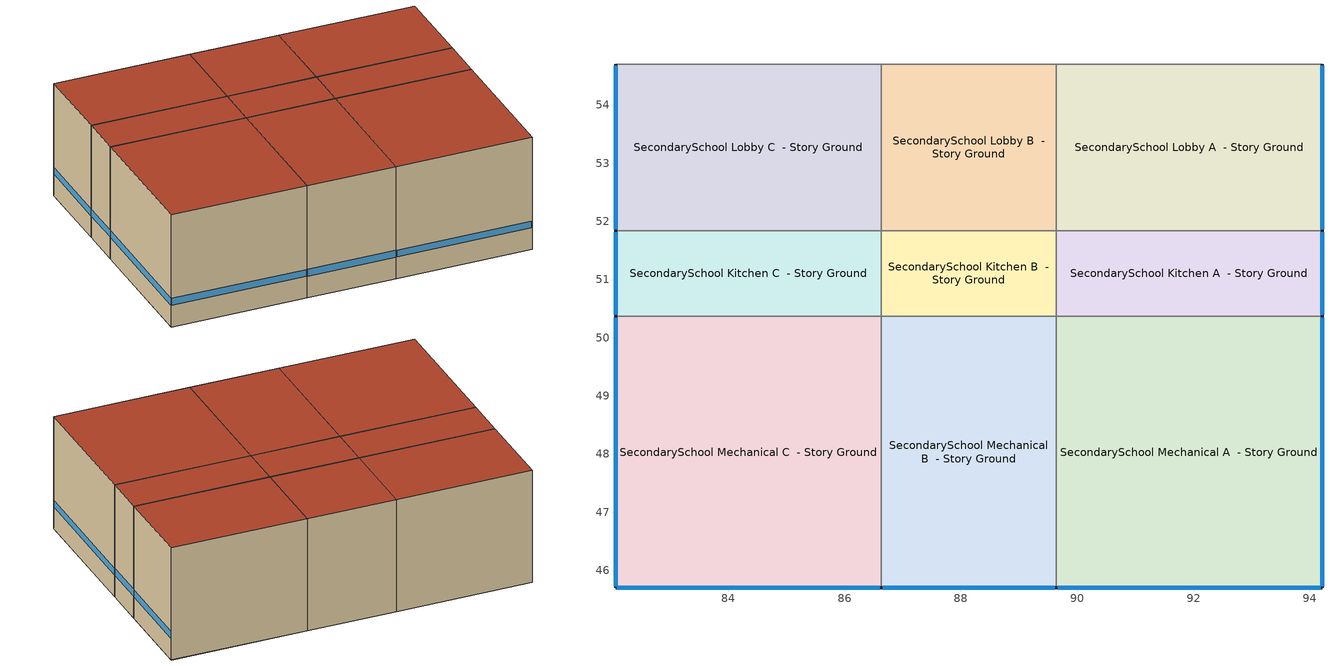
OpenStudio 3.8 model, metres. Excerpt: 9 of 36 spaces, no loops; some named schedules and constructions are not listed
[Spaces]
SecondarySchool Mechanical A  - Story Ground
 floor ground (Foundation F 126 Perim 924 Area 2136): 94.21,45.7 89.64,45.7 89.64,50.37 94.21,50.37 z0
 wall outside: 89.64,45.7 94.21,45.7 94.21,50.37 z0:3.96
 wall to SecondarySchool Mechanical B  - Story Ground: 89.64,50.37 89.64,45.7 z0:3.96
 wall to SecondarySchool Kitchen A  - Story Ground: 94.21,50.37 89.64,50.37 z0:3.96
 window (Window U-1.01 SHGC 0.58): 94.21,45.72 94.21,50.34 / 89.66,45.7 94.18,45.7 z0.76:1
 roof outside: 94.21,50.37 89.64,50.37 89.64,45.7 94.21,45.7 z3.96
SecondarySchool Mechanical B  - Story Ground
 floor ground (Foundation F 126 Perim 30 Area 1403): 89.64,45.7 86.63,45.7 86.63,50.37 89.64,50.37 z0
 wall outside: 86.63,45.7 89.64,45.7 z0:3.96
 wall to SecondarySchool Mechanical C  - Story Ground: 86.63,50.37 86.63,45.7 z0:3.96
 wall to SecondarySchool Kitchen B  - Story Ground: 89.64,50.37 86.63,50.37 z0:3.96
 window (Window U-1.01 SHGC 0.58): 86.66,45.7 89.61,45.7 z0.76:1
 roof outside: 89.64,50.37 86.63,50.37 86.63,45.7 89.64,45.7 z3.96
SecondarySchool Mechanical C  - Story Ground
 floor ground (Foundation F 126 Perim 924 Area 2136): 86.63,45.7 82.06,45.7 82.06,50.37 86.63,50.37 z0
 wall outside: 82.06,50.37 82.06,45.7 86.63,45.7 z0:3.96
 wall to SecondarySchool Kitchen C  - Story Ground: 86.63,50.37 82.06,50.37 z0:3.96
 window (Window U-1.01 SHGC 0.58): 82.09,45.7 86.61,45.7 / 82.06,50.34 82.06,45.72 z0.76:1
 roof outside: 86.63,50.37 82.06,50.37 82.06,45.7 86.63,45.7 z3.96
SecondarySchool Kitchen A  - Story Ground
 floor ground (Foundation F 126 Perim 147 Area 673): 94.21,50.37 89.64,50.37 89.64,51.84 94.21,51.84 z0
 wall outside: 94.21,50.37 94.21,51.84 z0:3.96
 wall to SecondarySchool Kitchen B  - Story Ground: 89.64,51.84 89.64,50.37 z0:3.96
 wall to SecondarySchool Lobby A  - Story Ground: 94.21,51.84 89.64,51.84 z0:3.96
 window (Window U-1.01 SHGC 0.58): 94.21,50.39 94.21,51.82 z0.76:1.01
 roof outside: 94.21,51.84 89.64,51.84 89.64,50.37 94.21,50.37 z3.96
SecondarySchool Kitchen B  - Story Ground
 floor ground (Foundation F 126 Perim 0 Area 442): 89.64,50.37 86.63,50.37 86.63,51.84 89.64,51.84 z0
 wall to SecondarySchool Kitchen C  - Story Ground: 86.63,51.84 86.63,50.37 z0:3.96
 wall to SecondarySchool Lobby B  - Story Ground: 89.64,51.84 86.63,51.84 z0:3.96
 roof outside: 89.64,51.84 86.63,51.84 86.63,50.37 89.64,50.37 z3.96
SecondarySchool Kitchen C  - Story Ground
 floor ground (Foundation F 126 Perim 147 Area 673): 86.63,50.37 82.06,50.37 82.06,51.84 86.63,51.84 z0
 wall outside: 82.06,51.84 82.06,50.37 z0:3.96
 wall to SecondarySchool Lobby C  - Story Ground: 86.63,51.84 82.06,51.84 z0:3.96
 window (Window U-1.01 SHGC 0.58): 82.06,51.82 82.06,50.39 z0.76:1.01
 roof outside: 86.63,51.84 82.06,51.84 82.06,50.37 86.63,50.37 z3.96
SecondarySchool Lobby A  - Story Ground
 floor ground (Foundation F 126 Perim 286 Area 131): 94.21,51.84 89.64,51.84 89.64,54.71 94.21,54.71 z0
 wall outside: 94.21,51.84 94.21,54.71 z0:3.96
 wall to SecondarySchool Lobby B  - Story Ground: 89.64,54.71 89.64,51.84 z0:3.96
 wall to SecondarySchool Restroom A  - Story Ground: 94.21,54.71 89.64,54.71 z0:3.96
 window (Window U-1.01 SHGC 0.58): 94.21,51.87 94.21,54.68 z0.76:1
 roof outside: 94.21,54.71 89.64,54.71 89.64,51.84 94.21,51.84 z3.96
SecondarySchool Lobby B  - Story Ground
 floor ground (Foundation F 126 Perim 0 Area 86): 89.64,51.84 86.63,51.84 86.63,54.71 89.64,54.71 z0
 wall to SecondarySchool Lobby C  - Story Ground: 86.63,54.71 86.63,51.84 z0:3.96
 wall to SecondarySchool Restroom B  - Story Ground: 89.64,54.71 86.63,54.71 z0:3.96
 roof outside: 89.64,54.71 86.63,54.71 86.63,51.84 89.64,51.84 z3.96
SecondarySchool Lobby C  - Story Ground
 floor ground (Foundation F 126 Perim 286 Area 131): 86.63,51.84 82.06,51.84 82.06,54.71 86.63,54.71 z0
 wall outside: 82.06,54.71 82.06,51.84 z0:3.96
 wall to SecondarySchool Restroom C  - Story Ground: 86.63,54.71 82.06,54.71 z0:3.96
 window (Window U-1.01 SHGC 0.58): 82.06,54.68 82.06,51.87 z0.76:1
 roof outside: 86.63,54.71 82.06,54.71 82.06,51.84 86.63,51.84 z3.96
[Schedule:Day]
Clothing Schedule Default Winter Clothes; Education_School BLDG_LIGHT_EndUseData Summer Design Day; Education_School BLDG_EQUIP_EndUseData Summer Design Day; Education_School BLDG_LIGHT_EndUseData Summer Design Day 1; Education_School BLDG_EQUIP_EndUseData Summer Design Day 1; Infiltration HVAC Off Schedule Schedule Day 0 1: 24, 0, 1
Clothing Schedule Summer Clothes: 24, 0, 0.5
Air Velocity Schedule Default: 24, 0, 0.2
Work Efficiency Schedule Default; SecondarySchool Auditorium Occ Winter Design Day; Education_School BLDG_LIGHT_EndUseData Winter Design Day; Education_School BLDG_EQUIP_EndUseData Winter Design Day; SecondarySchool Gym Occ Winter Design Day; SecondarySchool Office Occ Winter Design Day; Education_School BLDG_LIGHT_EndUseData Winter Design Day 1; Education_School BLDG_EQUIP_EndUseData Winter Design Day 1; 36 Zone VAV Occ Sch Sunday 1: 24, 0, 0
SecondarySchool Auditorium Occ Default; SecondarySchool Auditorium Occ Wkdy Day: Average, 6, 0, 0, 6, 15, 0.015625, 6, 30, 0.03125, 6, 45, 0.046875, 7, 0, 0.0625, 7, 15, 0.078125, 7, 30, 0.09375, 7, 45, 0.109375, 8, 0, 0.125, 8, 15, 0.140625, 8, 30, 0.15625, 8, 45, 0.171875, 9, 0, 0.1875, 9, 15, 0.203125, 9, 30, 0.21875, 9, 45, 0.234375, 10, 0, 0.25, 11, 45, 0.25, 12, 0, 0.343333, 12, 15, 0.436667, 12, 30, 0.53, 12, 45, 0.623333, 13, 0, 0.716667, 13, 15, 0.81, 13, 30, 0.903333, 13, 37, 0.95, 14, 0, 0.1, 14, 15, 0.0916667, 14, 30, 0.0833333, 14, 45, 0.075, 15, 0, 0.0666667, 15, 15, 0.0583333, 15, 30, 0.05, 15, 45, 0.0416667, 16, 0, 0.0333333, 16, 15, 0.025, 16, 30, 0.0166667, 16, 45, 0.00833333, 17, 0, 0, 24, 0, 0
SecondarySchool Auditorium Occ Summer Design Day: 8, 0, 0, 17, 0, 0.15, 19, 0, 0.35, 24, 0, 0
SecondarySchool Auditorium Occ Wkdy|SmrDsn Day: Average, 6, 0, 0, 6, 15, 0.009375, 6, 30, 0.01875, 6, 45, 0.028125, 7, 0, 0.0375, 7, 15, 0.046875, 7, 30, 0.05625, 7, 45, 0.065625, 8, 0, 0.075, 8, 15, 0.084375, 8, 30, 0.09375, 8, 45, 0.103125, 9, 0, 0.1125, 9, 15, 0.121875, 9, 30, 0.13125, 9, 45, 0.140625, 10, 0, 0.15, 13, 37, 0.15, 13, 52, 0.303333, 14, 7, 0.256667, 14, 22, 0.21, 14, 37, 0.163333, 14, 52, 0.116667, 15, 7, 0.07, 15, 22, 0.0233333, 15, 30, 0, 24, 0, 0
SecondarySchool Auditorium Occ Wknd Day; SecondarySchool Auditorium Occ Wknd Day 1; SecondarySchool Auditorium Occ Wknd Day 2; SecondarySchool Bldg Occ Wknd Day; SecondarySchool Bldg Occ Wknd Day 1; SecondarySchool Bldg Occ Wknd Day 2; SecondarySchool Gym Occ Wknd Day; SecondarySchool Gym Occ Wknd Day 1; SecondarySchool Gym Occ Wknd Day 2; SecondarySchool Office Occ Wknd Day; SecondarySchool Office Occ Wknd Day 1; SecondarySchool Office Occ Wknd Day 2: Average, 11, 0, 0, 24, 0, 0
SecondarySchool Activity Default; autogen SecondarySchool Activity 0_day_sch: Average, 24, 0, 120
SecondarySchool Activity Winter Design Day; SecondarySchool Activity Summer Design Day: 24, 0, 120
Education_School BLDG_LIGHT_EndUseData Default: Average, 0, 15, 0.1219, 0, 30, 0.121884, 0, 45, 0.121868, 1, 0, 0.121851, 1, 15, 0.121835, 1, 30, 0.121819, 1, 45, 0.121802, 2, 0, 0.121786, 2, 15, 0.12177, 2, 30, 0.121753, 2, 45, 0.121903, 3, 0, 0.122052, 3, 15, 0.122201, 3, 30, 0.122351, 3, 45, 0.122408, 4, 0, 0.122465, 4, 15, 0.122523, 4, 30, 0.12258, 4, 45, 0.126927, 5, 0, 0.131274, 5, 15, 0.135621, 5, 30, 0.139968, 5, 45, 0.162379, 6, 0, 0.18479, 6, 15, 0.207201, 6, 30, 0.229612, 6, 45, 0.281036, 7, 0, 0.332461, 7, 15, 0.383885, 7, 30, 0.43531, 7, 45, 0.475502, 8, 0, 0.515694, 8, 15, 0.555886, 8, 30, 0.596078, 8, 45, 0.599436, 9, 0, 0.602794, 9, 15, 0.606152, 9, 30, 0.609511, 9, 45, 0.640997, 9, 52, 0.65674, 10, 7, 0.640987, 10, 15, 0.641705, 10, 30, 0.640612, 10, 45, 0.63952, 11, 0, 0.638427, 11, 15, 0.637335, 11, 30, 0.628809, 11, 45, 0.620283, 12, 0, 0.611757, 12, 15, 0.603231, 12, 30, 0.58861, 12, 45, 0.573989, 13, 0, 0.559368, 13, 15, 0.544746, 13, 30, 0.521564, 13, 45, 0.498381, 14, 0, 0.475199, 14, 15, 0.452016, 14, 30, 0.422519, 14, 37, 0.40777, 14, 52, 0.31742, 15, 0, 0.286336, 15, 15, 0.275833, 15, 30, 0.26533, 15, 45, 0.254827, 16, 0, 0.244324, 16, 15, 0.22977, 16, 30, 0.215216, 16, 45, 0.200661, 17, 0, 0.186107, 17, 15, 0.170527, 17, 30, 0.154947, 17, 45, 0.139366, 18, 0, 0.123786, 18, 15, 0.123508, 18, 30, 0.123231, 18, 45, 0.122953, 19, 0, 0.122676, 19, 15, 0.122637, 19, 30, 0.122598, 19, 45, 0.122559, 20, 0, 0.12252, 20, 15, 0.122419, 20, 30, 0.122317, 20, 45, 0.122215, 21, 0, 0.122113, 21, 15, 0.122096, 21, 30, 0.12208, 21, 45, 0.122064, 22, 0, 0.122047, 22, 15, 0.122031, 22, 30, 0.122015, 22, 45, 0.121998, 23, 0, 0.121982, 23, 15, 0.121966, 23, 30, 0.121949, 23, 45, 0.121933, 24, 0, 0.121917
Education_School BLDG_LIGHT_EndUseData Sat Day; Education_School BLDG_LIGHT_EndUseData Sat Day 2: Average, 0, 15, 0.266356, 0, 30, 0.285499, 0, 45, 0.28406, 1, 0, 0.282621, 1, 15, 0.281183, 1, 30, 0.279744, 1, 45, 0.279018, 2, 0, 0.278291, 2, 15, 0.277565, 2, 30, 0.276839, 2, 45, 0.276208, 3, 0, 0.275576, 3, 15, 0.274945, 3, 30, 0.274314, 3, 45, 0.27311, 4, 0, 0.271907, 4, 15, 0.270703, 4, 30, 0.269499, 4, 45, 0.269526, 5, 0, 0.269552, 5, 15, 0.269579, 5, 30, 0.269605, 5, 45, 0.269685, 6, 0, 0.269764, 6, 15, 0.269843, 6, 30, 0.269923, 6, 45, 0.269856, 7, 0, 0.269789, 7, 15, 0.269723, 7, 30, 0.269656, 7, 45, 0.26962, 8, 0, 0.269585, 8, 15, 0.269549, 8, 30, 0.269514, 8, 45, 0.268879, 9, 0, 0.268244, 9, 15, 0.267609, 9, 30, 0.266974, 9, 45, 0.266863, 10, 0, 0.266753, 10, 15, 0.266642, 10, 30, 0.266532, 10, 45, 0.266792, 11, 0, 0.266802, 11, 15, 0.266813, 11, 30, 0.266823, 11, 45, 0.266834, 12, 0, 0.266844, 12, 15, 0.266854, 12, 30, 0.266865, 12, 45, 0.266875, 13, 0, 0.266885, 13, 15, 0.266896, 13, 30, 0.266906, 13, 45, 0.266841, 14, 0, 0.266775, 14, 15, 0.26671, 14, 30, 0.266645, 14, 45, 0.266692, 15, 0, 0.266739, 15, 15, 0.266786, 15, 30, 0.266833, 15, 45, 0.266927, 16, 0, 0.267021, 16, 15, 0.267115, 16, 30, 0.267209, 16, 45, 0.267455, 17, 0, 0.267701, 17, 15, 0.267947, 17, 30, 0.268193, 17, 45, 0.26852, 18, 0, 0.268846, 18, 15, 0.269172, 18, 30, 0.269499, 18, 45, 0.269705, 19, 0, 0.269911, 19, 15, 0.270118, 19, 30, 0.270324, 19, 45, 0.27238, 20, 0, 0.274437, 20, 15, 0.276493, 20, 30, 0.278549, 20, 45, 0.2829, 21, 0, 0.28725, 21, 15, 0.291601, 21, 30, 0.295951, 21, 45, 0.295614, 22, 0, 0.295278, 22, 15, 0.294941, 22, 30, 0.294604, 22, 45, 0.293056, 23, 0, 0.291508, 23, 15, 0.28996, 23, 30, 0.288412, 23, 45, 0.287683, 24, 0, 0.286955
Education_School BLDG_LIGHT_EndUseData Sat Day 1: Average, 0, 15, 0.219661, 0, 30, 0.239179, 0, 45, 0.239302, 1, 0, 0.239425, 1, 15, 0.239549, 1, 30, 0.239672, 1, 45, 0.240155, 2, 0, 0.240638, 2, 15, 0.241121, 2, 30, 0.241604, 2, 45, 0.239915, 3, 0, 0.238226, 3, 15, 0.236538, 3, 30, 0.234849, 3, 45, 0.233601, 4, 0, 0.232353, 4, 15, 0.231105, 4, 30, 0.229858, 4, 45, 0.230958, 5, 0, 0.232057, 5, 15, 0.233157, 5, 30, 0.234257, 5, 45, 0.234992, 6, 0, 0.235727, 6, 15, 0.236462, 6, 30, 0.237197, 6, 45, 0.236548, 7, 0, 0.235898, 7, 15, 0.235249, 7, 30, 0.234599, 7, 45, 0.233878, 8, 0, 0.233156, 8, 15, 0.232434, 8, 30, 0.231713, 8, 45, 0.229795, 9, 0, 0.227878, 9, 15, 0.22596, 9, 30, 0.224043, 9, 45, 0.223323, 10, 0, 0.222602, 10, 15, 0.221882, 10, 30, 0.221161, 10, 45, 0.219665, 11, 0, 0.219665, 11, 15, 0.219665, 11, 30, 0.219665, 11, 45, 0.219665, 12, 0, 0.219665, 12, 15, 0.219665, 12, 30, 0.219665, 12, 45, 0.219665, 13, 0, 0.219665, 13, 15, 0.219665, 13, 30, 0.219666, 13, 45, 0.219682, 14, 0, 0.219699, 14, 15, 0.219715, 14, 30, 0.219732, 14, 45, 0.219715, 15, 0, 0.219698, 15, 15, 0.219681, 15, 30, 0.219664, 15, 45, 0.219652, 16, 0, 0.219639, 16, 15, 0.219626, 16, 30, 0.219614, 16, 45, 0.220248, 17, 0, 0.220881, 17, 15, 0.221515, 17, 30, 0.222149, 17, 45, 0.223075, 18, 0, 0.224002, 18, 15, 0.224928, 18, 30, 0.225854, 18, 45, 0.225624, 19, 0, 0.225394, 19, 15, 0.225163, 19, 30, 0.224933, 19, 45, 0.226935, 20, 0, 0.228936, 20, 15, 0.230938, 20, 30, 0.232939, 20, 45, 0.234807, 21, 0, 0.236675, 21, 15, 0.238544, 21, 30, 0.240412, 21, 45, 0.24128, 22, 0, 0.242148, 22, 15, 0.243017, 22, 30, 0.243885, 22, 45, 0.243918, 23, 0, 0.24395, 23, 15, 0.243983, 23, 30, 0.244015, 23, 45, 0.242806, 24, 0, 0.241597
Education_School BLDG_LIGHT_EndUseData Sun Day; Education_School BLDG_LIGHT_EndUseData Sun Day 2: Average, 0, 15, 0.146371, 0, 30, 0.153697, 0, 45, 0.153239, 1, 0, 0.152781, 1, 15, 0.152323, 1, 30, 0.151865, 1, 45, 0.152213, 2, 0, 0.152561, 2, 15, 0.152909, 2, 30, 0.153257, 2, 45, 0.153531, 3, 0, 0.153804, 3, 15, 0.154078, 3, 30, 0.154352, 3, 45, 0.154588, 4, 0, 0.154824, 4, 15, 0.15506, 4, 30, 0.155296, 4, 45, 0.156136, 5, 0, 0.156975, 5, 15, 0.157814, 5, 30, 0.158653, 5, 45, 0.159642, 6, 0, 0.160631, 6, 15, 0.16162, 6, 30, 0.162609, 6, 45, 0.161296, 7, 0, 0.159982, 7, 15, 0.158669, 7, 30, 0.157356, 7, 45, 0.156589, 8, 0, 0.155823, 8, 15, 0.155057, 8, 30, 0.15429, 8, 45, 0.152525, 9, 0, 0.15076, 9, 15, 0.148995, 9, 30, 0.14723, 9, 45, 0.147029, 10, 0, 0.146829, 10, 15, 0.146629, 10, 30, 0.146429, 10, 45, 0.14641, 11, 0, 0.146411, 11, 15, 0.146412, 11, 30, 0.146413, 11, 45, 0.146414, 12, 0, 0.146415, 12, 15, 0.146416, 12, 30, 0.146417, 12, 45, 0.146418, 13, 0, 0.146419, 13, 15, 0.14642, 13, 30, 0.146421, 13, 45, 0.146487, 14, 0, 0.146552, 14, 15, 0.146618, 14, 30, 0.146684, 14, 45, 0.1466, 15, 0, 0.146516, 15, 15, 0.146432, 15, 30, 0.146348, 15, 45, 0.146352, 16, 0, 0.146357, 16, 15, 0.146361, 16, 30, 0.146366, 16, 45, 0.148165, 17, 0, 0.149965, 17, 15, 0.151764, 17, 30, 0.153564, 17, 45, 0.15325, 18, 0, 0.152937, 18, 15, 0.152624, 18, 30, 0.152311, 18, 45, 0.151984, 19, 0, 0.151657, 19, 15, 0.151329, 19, 30, 0.151002, 19, 45, 0.15098, 20, 0, 0.150958, 20, 15, 0.150937, 20, 30, 0.150915, 20, 45, 0.151543, 21, 0, 0.152171, 21, 15, 0.152799, 21, 30, 0.153427, 21, 45, 0.153619, 22, 0, 0.153812, 22, 15, 0.154005, 22, 30, 0.154198, 22, 45, 0.154189, 23, 0, 0.15418, 23, 15, 0.154172, 23, 30, 0.154163, 23, 45, 0.154047, 24, 0, 0.15393
Education_School BLDG_LIGHT_EndUseData Sun Day 1: Average, 0, 15, 0.192128, 0, 30, 0.198511, 0, 45, 0.199069, 1, 0, 0.199627, 1, 15, 0.200185, 1, 30, 0.200743, 1, 45, 0.201874, 2, 0, 0.203005, 2, 15, 0.204136, 2, 30, 0.205268, 2, 45, 0.205036, 3, 0, 0.204804, 3, 15, 0.204573, 3, 30, 0.204341, 3, 45, 0.205128, 4, 0, 0.205915, 4, 15, 0.206702, 4, 30, 0.20749, 4, 45, 0.20832, 5, 0, 0.20915, 5, 15, 0.20998, 5, 30, 0.21081, 5, 45, 0.211406, 6, 0, 0.212001, 6, 15, 0.212596, 6, 30, 0.213192, 6, 45, 0.212711, 7, 0, 0.21223, 7, 15, 0.21175, 7, 30, 0.211269, 7, 45, 0.210624, 8, 0, 0.20998, 8, 15, 0.209335, 8, 30, 0.208691, 8, 45, 0.206119, 9, 0, 0.203548, 9, 15, 0.200976, 9, 30, 0.198405, 9, 45, 0.198668, 10, 0, 0.198931, 10, 15, 0.199194, 10, 30, 0.199457, 10, 45, 0.192074, 11, 0, 0.192073, 11, 15, 0.192071, 11, 30, 0.19207, 11, 45, 0.192069, 12, 0, 0.192067, 12, 15, 0.192066, 12, 30, 0.192065, 12, 45, 0.192064, 13, 0, 0.192062, 13, 15, 0.192061, 13, 30, 0.19206, 13, 45, 0.192084, 14, 0, 0.192109, 14, 15, 0.192133, 14, 30, 0.192157, 14, 45, 0.192117, 15, 0, 0.192076, 15, 15, 0.192035, 15, 30, 0.191994, 15, 45, 0.192013, 16, 0, 0.192033, 16, 15, 0.192052, 16, 30, 0.192071, 16, 45, 0.192032, 17, 0, 0.191993, 17, 15, 0.191954, 17, 30, 0.191915, 17, 45, 0.191953, 18, 0, 0.191992, 18, 15, 0.19203, 18, 30, 0.192068, 18, 45, 0.192072, 19, 0, 0.192076, 19, 15, 0.192079, 19, 30, 0.192083, 19, 45, 0.19203, 20, 0, 0.191978, 20, 15, 0.191925, 20, 30, 0.191872, 20, 45, 0.19202, 21, 0, 0.192168, 21, 15, 0.192315, 21, 30, 0.192463, 21, 45, 0.193245, 22, 0, 0.194027, 22, 15, 0.194809, 22, 30, 0.195591, 22, 45, 0.196083, 23, 0, 0.196575, 23, 15, 0.197067, 23, 30, 0.197559, 23, 45, 0.197797, 24, 0, 0.198035
Education_School BLDG_LIGHT_EndUseData Wkdy Day: Average, 0, 15, 0.360246, 0, 30, 0.360222, 0, 45, 0.360197, 1, 0, 0.360172, 1, 15, 0.360147, 1, 30, 0.360123, 1, 45, 0.360098, 2, 0, 0.360073, 2, 15, 0.360049, 2, 30, 0.360024, 2, 45, 0.359994, 3, 0, 0.359965, 3, 15, 0.359935, 3, 30, 0.359906, 3, 45, 0.359748, 4, 0, 0.35959, 4, 15, 0.359432, 4, 30, 0.359274, 4, 45, 0.359848, 5, 0, 0.360422, 5, 15, 0.360997, 5, 30, 0.361571, 5, 45, 0.363051, 6, 0, 0.364531, 6, 15, 0.366011, 6, 30, 0.36749, 6, 45, 0.368744, 7, 0, 0.369999, 7, 15, 0.371253, 7, 30, 0.372507, 7, 45, 0.374497, 8, 0, 0.376488, 8, 15, 0.378479, 8, 30, 0.380469, 8, 45, 0.38237, 9, 0, 0.38427, 9, 15, 0.386171, 9, 30, 0.388072, 9, 45, 0.39104, 9, 52, 0.392525, 10, 7, 0.39553, 10, 15, 0.395901, 10, 30, 0.396517, 10, 45, 0.397134, 11, 0, 0.39775, 11, 15, 0.398366, 11, 30, 0.398573, 11, 45, 0.39878, 12, 0, 0.398987, 12, 15, 0.399193, 12, 30, 0.398307, 12, 45, 0.397421, 13, 0, 0.396534, 13, 15, 0.395648, 13, 30, 0.393719, 13, 45, 0.39179, 14, 0, 0.389861, 14, 15, 0.387932, 14, 30, 0.385252, 14, 37, 0.383912, 14, 52, 0.380655, 15, 0, 0.378932, 15, 15, 0.377545, 15, 30, 0.376157, 15, 45, 0.374769, 16, 0, 0.373382, 16, 15, 0.372292, 16, 30, 0.371202, 16, 45, 0.370112, 17, 0, 0.369022, 17, 15, 0.367172, 17, 30, 0.365322, 17, 45, 0.363473, 18, 0, 0.361623, 18, 15, 0.361333, 18, 30, 0.361042, 18, 45, 0.360752, 19, 0, 0.360462, 19, 15, 0.360465, 19, 30, 0.360469, 19, 45, 0.360473, 20, 0, 0.360476, 20, 15, 0.360499, 20, 30, 0.360522, 20, 45, 0.360545, 21, 0, 0.360567, 21, 15, 0.360543, 21, 30, 0.360518, 21, 45, 0.360493, 22, 0, 0.360469, 22, 15, 0.360444, 22, 30, 0.360419, 22, 45, 0.360394, 23, 0, 0.36037, 23, 15, 0.360345, 23, 30, 0.36032, 23, 45, 0.360296, 24, 0, 0.360271
Education_School BLDG_LIGHT_EndUseData Wkdy Day 1: Average, 0, 15, 0.591084, 0, 30, 0.591082, 0, 45, 0.59108, 1, 0, 0.591078, 1, 15, 0.591076, 1, 30, 0.591074, 1, 45, 0.591072, 2, 0, 0.59107, 2, 15, 0.591068, 2, 30, 0.591066, 2, 45, 0.591084, 3, 0, 0.591103, 3, 15, 0.591121, 3, 30, 0.591139, 3, 45, 0.591146, 4, 0, 0.591153, 4, 15, 0.59116, 4, 30, 0.591167, 4, 45, 0.591701, 5, 0, 0.592235, 5, 15, 0.592768, 5, 30, 0.593302, 5, 45, 0.596053, 6, 0, 0.598804, 6, 15, 0.601555, 6, 30, 0.604307, 6, 45, 0.610619, 7, 0, 0.616932, 7, 15, 0.623245, 7, 30, 0.629558, 7, 45, 0.634491, 8, 0, 0.639425, 8, 15, 0.644359, 8, 30, 0.649293, 8, 45, 0.649705, 9, 0, 0.650118, 9, 15, 0.65053, 9, 30, 0.650942, 9, 45, 0.654807, 9, 52, 0.65674, 10, 7, 0.654806, 10, 15, 0.654894, 10, 30, 0.65476, 10, 45, 0.654626, 11, 0, 0.654492, 11, 15, 0.654358, 11, 30, 0.653311, 11, 45, 0.652265, 12, 0, 0.651218, 12, 15, 0.650171, 12, 30, 0.648376, 12, 45, 0.646582, 13, 0, 0.644787, 13, 15, 0.642992, 13, 30, 0.640146, 13, 45, 0.6373, 14, 0, 0.634454, 14, 15, 0.631608, 14, 30, 0.627987, 14, 37, 0.626177, 14, 52, 0.615086, 15, 0, 0.61127, 15, 15, 0.609981, 15, 30, 0.608691, 15, 45, 0.607402, 16, 0, 0.606113, 16, 15, 0.604326, 16, 30, 0.602539, 16, 45, 0.600753, 17, 0, 0.598966, 17, 15, 0.597053, 17, 30, 0.595141, 17, 45, 0.593228, 18, 0, 0.591316, 18, 15, 0.591281, 18, 30, 0.591247, 18, 45, 0.591213, 19, 0, 0.591179, 19, 15, 0.591174, 19, 30, 0.59117, 19, 45, 0.591165, 20, 0, 0.59116, 20, 15, 0.591148, 20, 30, 0.591135, 20, 45, 0.591123, 21, 0, 0.59111, 21, 15, 0.591108, 21, 30, 0.591106, 21, 45, 0.591104, 22, 0, 0.591102, 22, 15, 0.5911, 22, 30, 0.591098, 22, 45, 0.591096, 23, 0, 0.591094, 23, 15, 0.591092, 23, 30, 0.59109, 23, 45, 0.591088, 24, 0, 0.591086
Education_School BLDG_EQUIP_EndUseData Default: Average, 0, 15, 0.306077, 0, 30, 0.305391, 0, 45, 0.304705, 1, 0, 0.304018, 1, 15, 0.303332, 1, 30, 0.302645, 1, 45, 0.301959, 2, 0, 0.301273, 2, 15, 0.300586, 2, 30, 0.2999, 2, 45, 0.290225, 3, 0, 0.28055, 3, 15, 0.270875, 3, 30, 0.2612, 3, 45, 0.25845, 4, 0, 0.2557, 4, 15, 0.25295, 4, 30, 0.2502, 4, 45, 0.258075, 5, 0, 0.26595, 5, 15, 0.273825, 5, 30, 0.2817, 5, 45, 0.302125, 6, 0, 0.32255, 6, 15, 0.342975, 6, 30, 0.3634, 6, 45, 0.4, 7, 0, 0.4366, 7, 15, 0.4732, 7, 30, 0.5098, 7, 45, 0.550475, 8, 0, 0.59115, 8, 15, 0.631825, 8, 30, 0.6725, 8, 45, 0.709, 9, 0, 0.7455, 9, 15, 0.782, 9, 30, 0.8185, 9, 45, 0.855833, 9, 52, 0.8745, 10, 7, 0.925667, 10, 15, 0.9291, 10, 30, 0.9331, 10, 45, 0.9371, 11, 0, 0.9411, 11, 15, 0.9451, 11, 30, 0.9482, 11, 45, 0.9513, 12, 0, 0.9544, 12, 15, 0.9575, 12, 30, 0.951175, 12, 45, 0.94485, 13, 0, 0.938525, 13, 15, 0.9322, 13, 30, 0.9106, 13, 45, 0.889, 14, 0, 0.8674, 14, 15, 0.8458, 14, 30, 0.7468, 14, 37, 0.6973, 14, 52, 0.469433, 15, 0, 0.43, 15, 15, 0.41015, 15, 30, 0.3903, 15, 45, 0.37045, 16, 0, 0.3506, 16, 15, 0.340475, 16, 30, 0.33035, 16, 45, 0.320225, 17, 0, 0.3101, 17, 15, 0.30635, 17, 30, 0.3026, 17, 45, 0.29885, 18, 0, 0.2951, 18, 15, 0.295187, 18, 30, 0.295275, 18, 45, 0.295362, 19, 0, 0.29545, 19, 15, 0.286262, 19, 30, 0.277075, 19, 45, 0.267888, 20, 0, 0.2587, 20, 15, 0.272775, 20, 30, 0.28685, 20, 45, 0.300925, 21, 0, 0.315, 21, 15, 0.314314, 21, 30, 0.313627, 21, 45, 0.312941, 22, 0, 0.312255, 22, 15, 0.311568, 22, 30, 0.310882, 22, 45, 0.310195, 23, 0, 0.309509, 23, 15, 0.308823, 23, 30, 0.308136, 23, 45, 0.30745, 24, 0, 0.306764
Education_School BLDG_EQUIP_EndUseData Wkdy Day: Average, 0, 15, 0.0119719, 0, 30, 0.0111918, 0, 45, 0.0104117, 1, 0, 0.00963153, 1, 15, 0.00885141, 1, 30, 0.00807128, 1, 45, 0.00729116, 2, 0, 0.00651103, 2, 15, 0.00573091, 2, 30, 0.00495079, 2, 45, 0.00371309, 3, 0, 0.00247539, 3, 15, 0.0012377, 3, 30, 0, 3, 45, 0.00342429, 4, 0, 0.00684859, 4, 15, 0.0102729, 4, 30, 0.0136972, 4, 45, 0.022196, 5, 0, 0.0306949, 5, 15, 0.0391937, 5, 30, 0.0476926, 5, 45, 0.0679908, 6, 0, 0.088289, 6, 15, 0.108587, 6, 30, 0.128885, 6, 45, 0.153887, 7, 0, 0.178888, 7, 15, 0.20389, 7, 30, 0.228891, 7, 45, 0.259916, 8, 0, 0.290941, 8, 15, 0.321966, 8, 30, 0.352991, 8, 45, 0.377085, 9, 0, 0.401179, 9, 15, 0.425273, 9, 30, 0.449366, 9, 45, 0.480501, 9, 52, 0.496069, 10, 7, 0.545687, 10, 15, 0.551353, 10, 30, 0.554859, 10, 45, 0.558366, 11, 0, 0.561873, 11, 15, 0.56538, 11, 30, 0.56571, 11, 45, 0.56604, 12, 0, 0.56637, 12, 15, 0.5667, 12, 30, 0.553415, 12, 45, 0.540131, 13, 0, 0.526846, 13, 15, 0.513562, 13, 30, 0.493841, 13, 45, 0.47412, 14, 0, 0.4544, 14, 15, 0.434679, 14, 30, 0.364268, 14, 37, 0.329062, 14, 52, 0.180759, 15, 0, 0.15694, 15, 15, 0.14382, 15, 30, 0.130701, 15, 45, 0.117581, 16, 0, 0.104462, 16, 15, 0.0979843, 16, 30, 0.091507, 16, 45, 0.0850298, 17, 0, 0.0785525, 17, 15, 0.0727353, 17, 30, 0.0669181, 17, 45, 0.061101, 18, 0, 0.0552838, 18, 15, 0.0492892, 18, 30, 0.0432946, 18, 45, 0.0373, 19, 0, 0.0313055, 19, 15, 0.0252119, 19, 30, 0.0191183, 19, 45, 0.0130247, 20, 0, 0.0069311, 20, 15, 0.0107267, 20, 30, 0.0145223, 20, 45, 0.0183179, 21, 0, 0.0221135, 21, 15, 0.0213334, 21, 30, 0.0205533, 21, 45, 0.0197731, 22, 0, 0.018993, 22, 15, 0.0182129, 22, 30, 0.0174328, 22, 45, 0.0166526, 23, 0, 0.0158725, 23, 15, 0.0150924, 23, 30, 0.0143123, 23, 45, 0.0135321, 24, 0, 0.012752
Education_School BLDG_EQUIP_EndUseData Wkdy Day 1: Average, 0, 15, 0.0756433, 0, 30, 0.0747141, 0, 45, 0.073785, 1, 0, 0.0728558, 1, 15, 0.0719266, 1, 30, 0.0709975, 1, 45, 0.0700683, 2, 0, 0.0691392, 2, 15, 0.06821, 2, 30, 0.0672809, 2, 45, 0.0541834, 3, 0, 0.041086, 3, 15, 0.0279886, 3, 30, 0.0148911, 3, 45, 0.0111684, 4, 0, 0.00744557, 4, 15, 0.00372278, 4, 30, 0, 4, 45, 0.0106607, 5, 0, 0.0213214, 5, 15, 0.0319821, 5, 30, 0.0426428, 5, 45, 0.0702929, 6, 0, 0.0979431, 6, 15, 0.125593, 6, 30, 0.153243, 6, 45, 0.20279, 7, 0, 0.252337, 7, 15, 0.301884, 7, 30, 0.351431, 7, 45, 0.406494, 8, 0, 0.461558, 8, 15, 0.516621, 8, 30, 0.571684, 8, 45, 0.621096, 9, 0, 0.670507, 9, 15, 0.719919, 9, 30, 0.76933, 9, 45, 0.81987, 9, 52, 0.84514, 10, 7, 0.914406, 10, 15, 0.919054, 10, 30, 0.924469, 10, 45, 0.929884, 11, 0, 0.935299, 11, 15, 0.940714, 11, 30, 0.94491, 11, 45, 0.949107, 12, 0, 0.953303, 12, 15, 0.9575, 12, 30, 0.948938, 12, 45, 0.940375, 13, 0, 0.931813, 13, 15, 0.92325, 13, 30, 0.89401, 13, 45, 0.864769, 14, 0, 0.835528, 14, 15, 0.806287, 14, 30, 0.672267, 14, 37, 0.605257, 14, 52, 0.296785, 15, 0, 0.243402, 15, 15, 0.216531, 15, 30, 0.189659, 15, 45, 0.162787, 16, 0, 0.135915, 16, 15, 0.122209, 16, 30, 0.108502, 16, 45, 0.0947956, 17, 0, 0.081089, 17, 15, 0.0760125, 17, 30, 0.070936, 17, 45, 0.0658594, 18, 0, 0.0607829, 18, 15, 0.0609014, 18, 30, 0.0610198, 18, 45, 0.0611383, 19, 0, 0.0612567, 19, 15, 0.0488192, 19, 30, 0.0363818, 19, 45, 0.0239443, 20, 0, 0.0115068, 20, 15, 0.0305607, 20, 30, 0.0496146, 20, 45, 0.0686684, 21, 0, 0.0877223, 21, 15, 0.0867932, 21, 30, 0.085864, 21, 45, 0.0849349, 22, 0, 0.0840057, 22, 15, 0.0830765, 22, 30, 0.0821474, 22, 45, 0.0812182, 23, 0, 0.0802891, 23, 15, 0.0793599, 23, 30, 0.0784307, 23, 45, 0.0775016, 24, 0, 0.0765724
Education_School BLDG_EQUIP_EndUseData Wknd Day; Education_School BLDG_EQUIP_EndUseData Wknd Day 2: Average, 0, 15, 0.00048052, 0, 30, 0.328512, 0, 45, 0.332184, 1, 0, 0.335856, 1, 15, 0.339528, 1, 30, 0.3432, 1, 45, 0.341119, 2, 0, 0.339039, 2, 15, 0.336958, 2, 30, 0.334877, 2, 45, 0.328512, 3, 0, 0.322148, 3, 15, 0.315783, 3, 30, 0.309419, 3, 45, 0.296077, 4, 0, 0.282736, 4, 15, 0.269395, 4, 30, 0.256054, 4, 45, 0.240509, 5, 0, 0.224965, 5, 15, 0.209421, 5, 30, 0.193876, 5, 45, 0.184207, 6, 0, 0.174538, 6, 15, 0.164868, 6, 30, 0.155199, 6, 45, 0.150425, 7, 0, 0.145652, 7, 15, 0.140878, 7, 30, 0.136105, 7, 45, 0.133412, 8, 0, 0.13072, 8, 15, 0.128027, 8, 30, 0.125334, 8, 45, 0.119704, 9, 0, 0.114074, 9, 15, 0.108443, 9, 30, 0.102813, 9, 45, 0.0859836, 10, 0, 0.0691541, 10, 15, 0.0523245, 10, 30, 0.035495, 10, 45, 9.97305e-05, 11, 0, 9.06641e-05, 11, 15, 8.15977e-05, 11, 30, 7.25313e-05, 11, 45, 6.34649e-05, 12, 0, 5.43985e-05, 12, 15, 4.53321e-05, 12, 30, 3.62657e-05, 12, 45, 2.71992e-05, 13, 0, 1.81328e-05, 13, 15, 9.06641e-06, 13, 30, 0, 13, 45, 0.00036719, 14, 0, 0.000734379, 14, 15, 0.00110157, 14, 30, 0.00146876, 14, 45, 0.00318231, 15, 0, 0.00489586, 15, 15, 0.00660942, 15, 30, 0.00832297, 15, 45, 0.0119949, 16, 0, 0.0156668, 16, 15, 0.0193387, 16, 30, 0.0230106, 16, 45, 0.0285184, 17, 0, 0.0340262, 17, 15, 0.0395341, 17, 30, 0.0450419, 17, 45, 0.0533649, 18, 0, 0.0616879, 18, 15, 0.0700108, 18, 30, 0.0783338, 18, 45, 0.091675, 19, 0, 0.105016, 19, 15, 0.118357, 19, 30, 0.131699, 19, 45, 0.147243, 20, 0, 0.162787, 20, 15, 0.178332, 20, 30, 0.193876, 20, 45, 0.207952, 21, 0, 0.222027, 21, 15, 0.236103, 21, 30, 0.250179, 21, 45, 0.253973, 22, 0, 0.257767, 22, 15, 0.261561, 22, 30, 0.265356, 22, 45, 0.276004, 23, 0, 0.286653, 23, 15, 0.297301, 23, 30, 0.30795, 23, 45, 0.31309, 24, 0, 0.318231
Education_School BLDG_EQUIP_EndUseData Wknd Day 1: Average, 0, 15, 0.0281229, 0, 30, 0.251863, 0, 45, 0.258379, 1, 0, 0.264896, 1, 15, 0.271413, 1, 30, 0.277929, 1, 45, 0.281097, 2, 0, 0.284265, 2, 15, 0.287432, 2, 30, 0.2906, 2, 45, 0.288337, 3, 0, 0.286075, 3, 15, 0.283812, 3, 30, 0.281549, 3, 45, 0.2763, 4, 0, 0.27105, 4, 15, 0.265801, 4, 30, 0.260552, 4, 45, 0.267883, 5, 0, 0.275214, 5, 15, 0.282545, 5, 30, 0.289876, 5, 45, 0.283178, 6, 0, 0.276481, 6, 15, 0.269783, 6, 30, 0.263086, 6, 45, 0.248695, 7, 0, 0.234305, 7, 15, 0.219914, 7, 30, 0.205523, 7, 45, 0.186064, 8, 0, 0.166605, 8, 15, 0.147146, 8, 30, 0.127687, 8, 45, 0.107957, 9, 0, 0.0882263, 9, 15, 0.0684957, 9, 30, 0.0487652, 9, 45, 0.0365739, 10, 0, 0.0243826, 10, 15, 0.0121913, 10, 30, 0, 10, 45, 0.0430465, 11, 0, 0.0434018, 11, 15, 0.0437571, 11, 30, 0.0441125, 11, 45, 0.0444678, 12, 0, 0.0448231, 12, 15, 0.0451784, 12, 30, 0.0455338, 12, 45, 0.0458891, 13, 0, 0.0462444, 13, 15, 0.0465997, 13, 30, 0.0469551, 13, 45, 0.0516614, 14, 0, 0.0563678, 14, 15, 0.0610741, 14, 30, 0.0657805, 14, 45, 0.0685862, 15, 0, 0.071392, 15, 15, 0.0741977, 15, 30, 0.0770034, 15, 45, 0.0772749, 16, 0, 0.0775464, 16, 15, 0.077818, 16, 30, 0.0780895, 16, 45, 0.0760078, 17, 0, 0.0739261, 17, 15, 0.0718445, 17, 30, 0.0697628, 17, 45, 0.0687672, 18, 0, 0.0677717, 18, 15, 0.0667761, 18, 30, 0.0657805, 18, 45, 0.0716635, 19, 0, 0.0775464, 19, 15, 0.0834294, 19, 30, 0.0893123, 19, 45, 0.0886788, 20, 0, 0.0880452, 20, 15, 0.0874117, 20, 30, 0.0867781, 20, 45, 0.0939282, 21, 0, 0.101078, 21, 15, 0.108228, 21, 30, 0.115378, 21, 45, 0.132665, 22, 0, 0.149952, 22, 15, 0.167239, 22, 30, 0.184526, 22, 45, 0.196201, 23, 0, 0.207877, 23, 15, 0.219552, 23, 30, 0.231227, 23, 45, 0.236386, 24, 0, 0.241545
SecondarySchool Infil Default; SecondarySchool Infil Winter Design Day; SecondarySchool Infil Summer Design Day: 7, 0, 1, 21, 0, 0.5, 24, 0, 1
SecondarySchool Bldg Occ Wkdy Day: Average, 6, 0, 0, 6, 15, 0.04375, 6, 30, 0.0875, 6, 45, 0.13125, 7, 0, 0.175, 7, 15, 0.21875, 7, 30, 0.2625, 7, 45, 0.30625, 8, 0, 0.35, 8, 15, 0.39375, 8, 30, 0.4375, 8, 45, 0.48125, 9, 0, 0.525, 9, 15, 0.56875, 9, 30, 0.6125, 9, 45, 0.65625, 10, 0, 0.7, 11, 45, 0.7, 12, 0, 0.621429, 12, 15, 0.542857, 12, 30, 0.464286, 12, 45, 0.385714, 13, 0, 0.307143, 13, 15, 0.228571, 13, 30, 0.15, 15, 0, 0.15, 15, 15, 0.1375, 15, 30, 0.125, 15, 45, 0.1125, 16, 0, 0.1, 16, 15, 0.0875, 16, 30, 0.075, 16, 45, 0.0625, 17, 0, 0.05, 17, 15, 0.0375, 17, 30, 0.025, 17, 45, 0.0125, 18, 0, 0, 24, 0, 0
SecondarySchool Bldg Occ Wkdy|SmrDsn Day: Average, 8, 0, 0, 16, 30, 0.15, 24, 0, 0
SecondarySchool Gym Occ Default; SecondarySchool Gym Occ Wkdy Day: Average, 6, 0, 0, 6, 15, 0.021875, 6, 30, 0.04375, 6, 45, 0.065625, 7, 0, 0.0875, 7, 15, 0.109375, 7, 30, 0.13125, 7, 45, 0.153125, 8, 0, 0.175, 8, 15, 0.196875, 8, 30, 0.21875, 8, 45, 0.240625, 9, 0, 0.2625, 9, 15, 0.284375, 9, 30, 0.30625, 9, 45, 0.328125, 10, 0, 0.35, 11, 45, 0.35, 12, 0, 0.435714, 12, 15, 0.521429, 12, 30, 0.607143, 12, 45, 0.692857, 13, 0, 0.778571, 13, 15, 0.864286, 13, 30, 0.95, 15, 0, 0.95, 15, 15, 0.870833, 15, 30, 0.791667, 15, 45, 0.7125, 16, 0, 0.633333, 16, 15, 0.554167, 16, 30, 0.475, 16, 45, 0.395833, 17, 0, 0.316667, 17, 15, 0.2375, 17, 30, 0.158333, 17, 45, 0.0791667, 18, 0, 0, 24, 0, 0
SecondarySchool Gym Occ Summer Design Day: 8, 0, 0, 21, 0, 0.35, 24, 0, 0
SecondarySchool Gym Occ Wkdy|SmrDsn Day: Average, 8, 0, 0, 16, 30, 0.35, 24, 0, 0
SecondarySchool Kitchen Gas Default; SecondarySchool Kitchen Gas Wkdy Day: Average, 7, 0, 0.02, 7, 15, 0.03625, 7, 30, 0.0525, 7, 45, 0.06875, 8, 0, 0.085, 8, 15, 0.10125, 8, 30, 0.1175, 8, 45, 0.13375, 9, 0, 0.15, 9, 15, 0.159091, 9, 30, 0.168182, 9, 45, 0.177273, 10, 0, 0.186364, 10, 15, 0.195455, 10, 22, 0.2, 10, 37, 0.181818, 10, 52, 0.163636, 11, 7, 0.145455, 11, 22, 0.127273, 11, 37, 0.109091, 11, 45, 0.1, 12, 0, 0.09, 12, 15, 0.08, 12, 30, 0.07, 12, 45, 0.06, 13, 0, 0.05, 13, 15, 0.04, 13, 30, 0.03, 13, 45, 0.02, 24, 0, 0.02
SecondarySchool Kitchen Gas Summer Design Day: 8, 0, 0.02, 10, 0, 0.1, 13, 0, 0.15, 15, 0, 0.1, 24, 0, 0.02
SecondarySchool Kitchen Gas Wkdy|SmrDsn Day: Average, 7, 0, 0.02, 7, 15, 0.03, 7, 30, 0.04, 7, 45, 0.05, 8, 0, 0.06, 8, 15, 0.07, 8, 30, 0.08, 8, 45, 0.09, 9, 0, 0.1, 9, 15, 0.109091, 9, 30, 0.118182, 9, 45, 0.127273, 10, 0, 0.136364, 10, 15, 0.145455, 10, 22, 0.15, 10, 37, 0.140909, 10, 52, 0.131818, 11, 7, 0.122727, 11, 22, 0.113636, 11, 37, 0.104545, 11, 45, 0.1, 12, 0, 0.09, 12, 15, 0.08, 12, 30, 0.07, 12, 45, 0.06, 13, 0, 0.05, 13, 15, 0.04, 13, 30, 0.03, 13, 45, 0.02, 24, 0, 0.02
SecondarySchool Kitchen Gas Wknd Day; SecondarySchool Kitchen Gas Wknd Day 1; SecondarySchool Kitchen Gas Wknd Day 2: Average, 11, 0, 0.02, 24, 0, 0.02
SecondarySchool Kitchen Gas Winter Design Day: 24, 0, 0.02
SecondarySchool Office Occ Default; SecondarySchool Office Occ Wkdy Day: Average, 6, 0, 0, 6, 15, 0.059375, 6, 30, 0.11875, 6, 45, 0.178125, 7, 0, 0.2375, 7, 15, 0.296875, 7, 30, 0.35625, 7, 45, 0.415625, 8, 0, 0.475, 8, 15, 0.534375, 8, 30, 0.59375, 8, 45, 0.653125, 9, 0, 0.7125, 9, 15, 0.771875, 9, 30, 0.83125, 9, 45, 0.890625, 10, 0, 0.95, 12, 45, 0.95, 13, 0, 0.835714, 13, 15, 0.721429, 13, 30, 0.607143, 13, 45, 0.492857, 14, 0, 0.378571, 14, 15, 0.264286, 14, 30, 0.15, 15, 0, 0.15, 15, 15, 0.1375, 15, 30, 0.125, 15, 45, 0.1125, 16, 0, 0.1, 16, 15, 0.0875, 16, 30, 0.075, 16, 45, 0.0625, 17, 0, 0.05, 17, 15, 0.0375, 17, 30, 0.025, 17, 45, 0.0125, 18, 0, 0, 24, 0, 0
SecondarySchool Office Occ Summer Design Day: 8, 0, 0, 17, 0, 0.5, 24, 0, 0
SecondarySchool Office Occ Wkdy|SmrDsn Day: Average, 8, 0, 0, 14, 45, 0.5, 24, 0, 0
SecondarySchool HtgSetp Wknd|Wkdy Day; autogen Schedule Rule 49 3_day_sch: Average, 7, 0, 15.5556, 18, 0, 20, 24, 0, 15.5556
SecondarySchool HtgSetp Wknd|Wkdy Day 1; autogen Schedule Rule 50 2_day_sch; autogen SecondarySchool HtgSetp 4_day_sch: Average, 6, 0, 15.5556, 21, 0, 20, 24, 0, 15.5556
SecondarySchool ClgSetp Wknd|Wkdy Day; autogen Schedule Rule 51 3_day_sch: Average, 7, 0, 27.7778, 18, 0, 22.7778, 24, 0, 27.7778
SecondarySchool ClgSetp Wknd|Wkdy Day 1; autogen Schedule Rule 52 2_day_sch; autogen SecondarySchool ClgSetp 4_day_sch: Average, 6, 0, 27.7778, 21, 0, 22.7778, 24, 0, 27.7778
Building Hours of Operation NonResidential Sunday: 11, 0, 0, 17, 45, 1, 24, 0, 0
Education_School BLDG_LIGHT_EndUseData Default 1: No, 0, 15, 0.591084, 0, 30, 0.591082, 0, 45, 0.59108, 1, 0, 0.591078, 1, 15, 0.591076, 1, 30, 0.591074, 1, 45, 0.591072, 2, 0, 0.59107, 2, 15, 0.591068, 2, 30, 0.591066, 2, 45, 0.591084, 3, 0, 0.591103, 3, 15, 0.591121, 3, 30, 0.591139, 3, 45, 0.591146, 4, 0, 0.591153, 4, 15, 0.59116, 4, 30, 0.591167, 4, 45, 0.591701, 5, 0, 0.592235, 5, 15, 0.592768, 5, 30, 0.593302, 5, 45, 0.596053, 6, 0, 0.598804, 6, 15, 0.601555, 6, 30, 0.604307, 6, 45, 0.610619, 7, 0, 0.616932, 7, 15, 0.623245, 7, 30, 0.629558, 7, 45, 0.634491, 8, 0, 0.639425, 8, 15, 0.644359, 8, 30, 0.649293, 8, 45, 0.649705, 9, 0, 0.650118, 9, 15, 0.65053, 9, 30, 0.650942, 9, 45, 0.654807, 9, 52, 0.65674, 10, 7, 0.654806, 10, 15, 0.654894, 10, 30, 0.65476, 10, 45, 0.654626, 11, 0, 0.654492, 11, 15, 0.654358, 11, 30, 0.653311, 11, 45, 0.652265, 12, 0, 0.651218, 12, 15, 0.650171, 12, 30, 0.648376, 12, 45, 0.646582, 13, 0, 0.644787, 13, 15, 0.642992, 13, 30, 0.640146, 13, 45, 0.6373, 14, 0, 0.634454, 14, 15, 0.631608, 14, 30, 0.627987, 14, 37, 0.626177, 14, 52, 0.615086, 15, 0, 0.61127, 15, 15, 0.609981, 15, 30, 0.608691, 15, 45, 0.607402, 16, 0, 0.606113, 16, 15, 0.604326, 16, 30, 0.602539, 16, 45, 0.600753, 17, 0, 0.598966, 17, 15, 0.597053, 17, 30, 0.595141, 17, 45, 0.593228, 18, 0, 0.591316, 18, 15, 0.591281, 18, 30, 0.591247, 18, 45, 0.591213, 19, 0, 0.591179, 19, 15, 0.591174, 19, 30, 0.59117, 19, 45, 0.591165, 20, 0, 0.59116, 20, 15, 0.591148, 20, 30, 0.591135, 20, 45, 0.591123, 21, 0, 0.59111, 21, 15, 0.591108, 21, 30, 0.591106, 21, 45, 0.591104, 22, 0, 0.591102, 22, 15, 0.5911, 22, 30, 0.591098, 22, 45, 0.591096, 23, 0, 0.591094, 23, 15, 0.591092, 23, 30, 0.59109, 23, 45, 0.591088, 24, 0, 0.591086
Education_School BLDG_EQUIP_EndUseData Default 1: No, 0, 15, 0.0756433, 0, 30, 0.0747141, 0, 45, 0.073785, 1, 0, 0.0728558, 1, 15, 0.0719266, 1, 30, 0.0709975, 1, 45, 0.0700683, 2, 0, 0.0691392, 2, 15, 0.06821, 2, 30, 0.0672809, 2, 45, 0.0541834, 3, 0, 0.041086, 3, 15, 0.0279886, 3, 30, 0.0148911, 3, 45, 0.0111684, 4, 0, 0.00744557, 4, 15, 0.00372278, 4, 30, 0, 4, 45, 0.0106607, 5, 0, 0.0213214, 5, 15, 0.0319821, 5, 30, 0.0426428, 5, 45, 0.0702929, 6, 0, 0.0979431, 6, 15, 0.125593, 6, 30, 0.153243, 6, 45, 0.20279, 7, 0, 0.252337, 7, 15, 0.301884, 7, 30, 0.351431, 7, 45, 0.406494, 8, 0, 0.461558, 8, 15, 0.516621, 8, 30, 0.571684, 8, 45, 0.621096, 9, 0, 0.670507, 9, 15, 0.719919, 9, 30, 0.76933, 9, 45, 0.81987, 9, 52, 0.84514, 10, 7, 0.914406, 10, 15, 0.919054, 10, 30, 0.924469, 10, 45, 0.929884, 11, 0, 0.935299, 11, 15, 0.940714, 11, 30, 0.94491, 11, 45, 0.949107, 12, 0, 0.953303, 12, 15, 0.9575, 12, 30, 0.948938, 12, 45, 0.940375, 13, 0, 0.931813, 13, 15, 0.92325, 13, 30, 0.89401, 13, 45, 0.864769, 14, 0, 0.835528, 14, 15, 0.806287, 14, 30, 0.672267, 14, 37, 0.605257, 14, 52, 0.296785, 15, 0, 0.243402, 15, 15, 0.216531, 15, 30, 0.189659, 15, 45, 0.162787, 16, 0, 0.135915, 16, 15, 0.122209, 16, 30, 0.108502, 16, 45, 0.0947956, 17, 0, 0.081089, 17, 15, 0.0760125, 17, 30, 0.070936, 17, 45, 0.0658594, 18, 0, 0.0607829, 18, 15, 0.0609014, 18, 30, 0.0610198, 18, 45, 0.0611383, 19, 0, 0.0612567, 19, 15, 0.0488192, 19, 30, 0.0363818, 19, 45, 0.0239443, 20, 0, 0.0115068, 20, 15, 0.0305607, 20, 30, 0.0496146, 20, 45, 0.0686684, 21, 0, 0.0877223, 21, 15, 0.0867932, 21, 30, 0.085864, 21, 45, 0.0849349, 22, 0, 0.0840057, 22, 15, 0.0830765, 22, 30, 0.0821474, 22, 45, 0.0812182, 23, 0, 0.0802891, 23, 15, 0.0793599, 23, 30, 0.0784307, 23, 45, 0.0775016, 24, 0, 0.0765724
36 Zone VAV Occ Sch Friday 3; 36 Zone VAV Occ Sch Friday 5; 36 Zone VAV Occ Sch Thursday 3; 36 Zone VAV Occ Sch Thursday 5; 36 Zone VAV Occ Sch Wednesday 3; 36 Zone VAV Occ Sch Wednesday 5; 36 Zone VAV Occ Sch Tuesday 3; 36 Zone VAV Occ Sch Tuesday 5; 36 Zone VAV Occ Sch Monday 3: 7, 0, 0, 16, 45, 1, 24, 0, 0
36 Zone VAV Occ Sch Friday 4; 36 Zone VAV Occ Sch Thursday 4; 36 Zone VAV Occ Sch Wednesday 4; 36 Zone VAV Occ Sch Tuesday 4; 36 Zone VAV Occ Sch Monday 4: 8, 0, 0, 16, 30, 1, 24, 0, 0
Infiltration HVAC Off Schedule Schedule Day 2; Infiltration HVAC Off Schedule Schedule Day 6; Infiltration HVAC Off Schedule Schedule Day 8; Infiltration HVAC Off Schedule Schedule Day 12; Infiltration HVAC Off Schedule Schedule Day 14; Infiltration HVAC Off Schedule Schedule Day 18; Infiltration HVAC Off Schedule Schedule Day 20; Infiltration HVAC Off Schedule Schedule Day 24; Infiltration HVAC Off Schedule Schedule Day 26: 7, 0, 1, 16, 45, 0, 24, 0, 1
Infiltration HVAC Off Schedule Schedule Day 4; Infiltration HVAC Off Schedule Schedule Day 10; Infiltration HVAC Off Schedule Schedule Day 16; Infiltration HVAC Off Schedule Schedule Day 22; Infiltration HVAC Off Schedule Schedule Day 28: 8, 0, 1, 16, 30, 0, 24, 0, 1
[Schedule:Rule] Date Specification Type=DateRange
Name | Schedule Ruleset | Rule Order | Day Schedule | Start Month | Start Day | End Month | End Day | Apply Monday | Apply Tuesday | Apply Wednesday | Apply Thursday | Apply Friday | Apply Sunday | Apply Saturday
Schedule Rule 1 | Clothing Schedule | 0 | Clothing Schedule Summer Clothes | 5 | 1 | 9 | 30
Schedule Rule 2 | SecondarySchool Auditorium Occ | 4 | SecondarySchool Auditorium Occ Wkdy Day | 9 | 1 | 12 | 31 | Yes | Yes | Yes | Yes | Yes
Schedule Rule 3 | SecondarySchool Auditorium Occ | 3 | SecondarySchool Auditorium Occ Wkdy|SmrDsn Day | 7 | 1 | 9 | 1 | Yes | Yes | Yes | Yes | Yes
Schedule Rule 4 | SecondarySchool Auditorium Occ | 2 | SecondarySchool Auditorium Occ Wknd Day | 1 | 1 | 6 | 30 |  |  |  |  |  | Yes | Yes
Schedule Rule 5 | SecondarySchool Auditorium Occ | 1 | SecondarySchool Auditorium Occ Wknd Day 1 | 7 | 1 | 9 | 1 |  |  |  |  |  | Yes | Yes
Schedule Rule 6 | SecondarySchool Auditorium Occ | 0 | SecondarySchool Auditorium Occ Wknd Day 2 | 9 | 1 | 12 | 31 |  |  |  |  |  | Yes | Yes
Schedule Rule 8 | Education_School BLDG_LIGHT_EndUseData | 7 | Education_School BLDG_LIGHT_EndUseData Sat Day | 1 | 1 | 6 | 16 |  |  |  |  |  |  | Yes
Schedule Rule 9 | Education_School BLDG_LIGHT_EndUseData | 6 | Education_School BLDG_LIGHT_EndUseData Sat Day 1 | 6 | 17 | 8 | 26 |  |  |  |  |  |  | Yes
Schedule Rule 10 | Education_School BLDG_LIGHT_EndUseData | 5 | Education_School BLDG_LIGHT_EndUseData Sat Day 2 | 8 | 27 | 12 | 31 |  |  |  |  |  |  | Yes
Schedule Rule 11 | Education_School BLDG_LIGHT_EndUseData | 4 | Education_School BLDG_LIGHT_EndUseData Sun Day | 1 | 1 | 6 | 16 |  |  |  |  |  | Yes
Schedule Rule 12 | Education_School BLDG_LIGHT_EndUseData | 3 | Education_School BLDG_LIGHT_EndUseData Sun Day 1 | 6 | 17 | 8 | 26 |  |  |  |  |  | Yes
Schedule Rule 13 | Education_School BLDG_LIGHT_EndUseData | 2 | Education_School BLDG_LIGHT_EndUseData Sun Day 2 | 8 | 27 | 12 | 31 |  |  |  |  |  | Yes
Schedule Rule 14 | Education_School BLDG_LIGHT_EndUseData | 1 | Education_School BLDG_LIGHT_EndUseData Wkdy Day | 6 | 17 | 8 | 26 | Yes | Yes | Yes | Yes | Yes
Schedule Rule 15 | Education_School BLDG_LIGHT_EndUseData | 0 | Education_School BLDG_LIGHT_EndUseData Wkdy Day 1 | 8 | 27 | 12 | 31 | Yes | Yes | Yes | Yes | Yes
Schedule Rule 17 | Education_School BLDG_EQUIP_EndUseData | 4 | Education_School BLDG_EQUIP_EndUseData Wkdy Day | 6 | 17 | 8 | 26 | Yes | Yes | Yes | Yes | Yes
Schedule Rule 18 | Education_School BLDG_EQUIP_EndUseData | 3 | Education_School BLDG_EQUIP_EndUseData Wkdy Day 1 | 8 | 27 | 12 | 31 | Yes | Yes | Yes | Yes | Yes
Schedule Rule 19 | Education_School BLDG_EQUIP_EndUseData | 2 | Education_School BLDG_EQUIP_EndUseData Wknd Day | 1 | 1 | 6 | 16 |  |  |  |  |  | Yes | Yes
Schedule Rule 20 | Education_School BLDG_EQUIP_EndUseData | 1 | Education_School BLDG_EQUIP_EndUseData Wknd Day 1 | 6 | 17 | 8 | 26 |  |  |  |  |  | Yes | Yes
Schedule Rule 21 | Education_School BLDG_EQUIP_EndUseData | 0 | Education_School BLDG_EQUIP_EndUseData Wknd Day 2 | 8 | 27 | 12 | 31 |  |  |  |  |  | Yes | Yes
Schedule Rule 23 | SecondarySchool Bldg Occ | 3 | SecondarySchool Bldg Occ Wkdy|SmrDsn Day | 7 | 1 | 9 | 1 | Yes | Yes | Yes | Yes | Yes
Schedule Rule 24 | SecondarySchool Bldg Occ | 2 | SecondarySchool Bldg Occ Wknd Day | 1 | 1 | 6 | 30 |  |  |  |  |  | Yes | Yes
Schedule Rule 25 | SecondarySchool Bldg Occ | 1 | SecondarySchool Bldg Occ Wknd Day 1 | 7 | 1 | 9 | 1 |  |  |  |  |  | Yes | Yes
Schedule Rule 26 | SecondarySchool Bldg Occ | 0 | SecondarySchool Bldg Occ Wknd Day 2 | 9 | 1 | 12 | 31 |  |  |  |  |  | Yes | Yes
Schedule Rule 27 | SecondarySchool Gym Occ | 4 | SecondarySchool Gym Occ Wkdy Day | 9 | 1 | 12 | 31 | Yes | Yes | Yes | Yes | Yes
Schedule Rule 28 | SecondarySchool Gym Occ | 3 | SecondarySchool Gym Occ Wkdy|SmrDsn Day | 7 | 1 | 9 | 1 | Yes | Yes | Yes | Yes | Yes
Schedule Rule 29 | SecondarySchool Gym Occ | 2 | SecondarySchool Gym Occ Wknd Day | 1 | 1 | 6 | 30 |  |  |  |  |  | Yes | Yes
Schedule Rule 30 | SecondarySchool Gym Occ | 1 | SecondarySchool Gym Occ Wknd Day 1 | 7 | 1 | 9 | 1 |  |  |  |  |  | Yes | Yes
Schedule Rule 31 | SecondarySchool Gym Occ | 0 | SecondarySchool Gym Occ Wknd Day 2 | 9 | 1 | 12 | 31 |  |  |  |  |  | Yes | Yes
Schedule Rule 32 | SecondarySchool Kitchen Gas | 4 | SecondarySchool Kitchen Gas Wkdy Day | 9 | 1 | 12 | 31 | Yes | Yes | Yes | Yes | Yes
Schedule Rule 33 | SecondarySchool Kitchen Gas | 3 | SecondarySchool Kitchen Gas Wkdy|SmrDsn Day | 7 | 1 | 9 | 1 | Yes | Yes | Yes | Yes | Yes
Schedule Rule 34 | SecondarySchool Kitchen Gas | 2 | SecondarySchool Kitchen Gas Wknd Day | 1 | 1 | 6 | 30 |  |  |  |  |  | Yes | Yes
Schedule Rule 35 | SecondarySchool Kitchen Gas | 1 | SecondarySchool Kitchen Gas Wknd Day 1 | 7 | 1 | 9 | 1 |  |  |  |  |  | Yes | Yes
Schedule Rule 36 | SecondarySchool Kitchen Gas | 0 | SecondarySchool Kitchen Gas Wknd Day 2 | 9 | 1 | 12 | 31 |  |  |  |  |  | Yes | Yes
Schedule Rule 37 | SecondarySchool Office Occ | 4 | SecondarySchool Office Occ Wkdy Day | 9 | 1 | 12 | 31 | Yes | Yes | Yes | Yes | Yes
Schedule Rule 38 | SecondarySchool Office Occ | 3 | SecondarySchool Office Occ Wkdy|SmrDsn Day | 7 | 1 | 9 | 1 | Yes | Yes | Yes | Yes | Yes
Schedule Rule 39 | SecondarySchool Office Occ | 2 | SecondarySchool Office Occ Wknd Day | 1 | 1 | 6 | 30 |  |  |  |  |  | Yes | Yes
Schedule Rule 40 | SecondarySchool Office Occ | 1 | SecondarySchool Office Occ Wknd Day 1 | 7 | 1 | 9 | 1 |  |  |  |  |  | Yes | Yes
Schedule Rule 41 | SecondarySchool Office Occ | 0 | SecondarySchool Office Occ Wknd Day 2 | 9 | 1 | 12 | 31 |  |  |  |  |  | Yes | Yes
